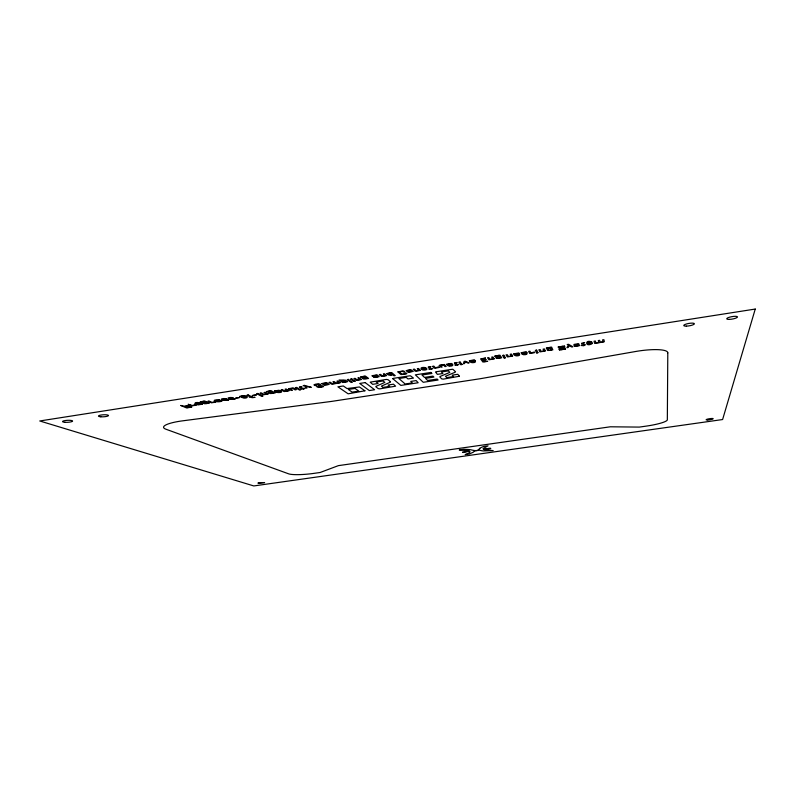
<?xml version="1.0" encoding="UTF-8"?>
<svg xmlns="http://www.w3.org/2000/svg" width="795" height="795" viewBox="0 0 795 795"><rect width="100%" height="100%" fill="white"/><g stroke="black" fill="none" stroke-linecap="round" stroke-linejoin="round"><path stroke-width="1.19" d="M546.284 348.041L551.621 347.117L552.863 349.86L550.09 350.277M494.709 356.061L499.956 355.156L501.725 357.79L499.32 358.147M360.493 376.929L365.372 376.035L368.592 378.44L366.107 378.808M564.718 346.968L560.515 348.995L560.803 349.701L564.142 349.184L563.844 348.429L565.245 348.21L565.533 348.985M559.143 349.194L563.347 347.137L563.029 346.322L559.65 346.849L559.988 347.673L558.587 347.892L558.239 347.047M316.957 386.658L319.67 384.969L318.636 384.293L315.496 384.78L316.559 385.466L315.247 385.664L314.164 384.969M421.867 369.466L424.888 368.204L421.161 368.84C419.392 366.247 431.834 367.747 423.129 369.347L426.855 368.731C427.849 370.132 422.841 370.52 421.887 369.566M574.278 345.845L577.915 344.444L573.98 345.1L573.98 344.424L578.363 343.669L579.207 344.305L575.699 346.064L579.635 345.477L575.123 346.401L574.268 345.914M226.655 399.14L224.399 400.193L228.622 400.054L223.206 400.362M233.273 398.116L230.997 399.17L235.221 399.01L229.795 399.338M558.269 346.948L564.37 346.024M565.513 349.084L559.491 349.999M223.176 400.243L225.442 399.179L221.964 399.776C219.34 398.742 225.462 397.977 226.664 399.04M229.775 399.219L232.061 398.156L228.572 398.752C226.028 397.639 232.12 396.963 233.293 398.007M406.692 373.749L401.018 374.594L397.947 371.951M314.144 384.83C315.645 383.26 325.473 383.717 318.248 386.559L319.153 387.145L322.263 386.658L321.309 386.032L322.601 385.833L323.575 386.469M397.957 371.812L403.731 370.937L404.764 371.772L403.423 371.981L402.618 371.245L399.309 371.762L402.121 374.286L405.4 373.779L404.665 373.113L405.997 372.905L406.742 373.59M323.575 386.628L318.547 387.463L316.986 386.777M191.665 407.1L186.616 407.944L180.723 405.45L184.311 406.245L188.723 405.698L191.704 406.931M272.963 393.247L275.229 392.919L271.095 390.703L266.404 391.567M499.151 358.177L498.475 358.297M206.501 403.582L209.473 403.115L204.713 401.018L200.151 401.873M206.293 403.622C203.52 404.456 198.909 401.455 204.792 401.714L203.868 401.286L200.618 402.061M271.979 393.436C269.117 394.36 265.331 390.921 270.996 391.418L270.191 390.971L266.812 391.776M365.213 378.977C362.411 379.98 359.569 376.025 365.024 376.81L364.398 376.323L360.821 377.158M498.197 358.346C494.748 359.42 494.619 354.759 499.121 355.961L498.763 355.425L494.907 356.309M549.285 350.426C545.758 351.499 546.413 346.62 550.647 347.962L550.398 347.395L546.433 348.299M206.899 403.274L207.873 403.105L205.209 401.892L202.894 402.349L206.283 403.373M272.774 393.048L273.659 392.899L271.353 391.617L268.948 392.114L272.029 393.177M366.167 378.559L367.081 378.41L365.293 377.019L362.768 377.555L365.392 378.688M499.459 357.879L500.284 357.74L499.28 356.2C496.12 354.948 496.1 358.644 498.525 358.038M550.478 349.969L551.452 349.81L550.756 348.2C547.964 346.819 547.139 350.724 549.663 350.108M389.043 373.312C386.45 373.769 391.806 376.015 392.462 374.495L390.802 373.054L389.182 373.292M599.957 342.496L602.352 342.198A8.874 2.027 -8.6 0 0 603.395 342.059L604.349 341.671L603.892 339.684L602.57 339.882L603.017 341.83L600.086 342.248L599.629 340.34L598.297 340.548L598.784 342.486L595.853 342.903L595.356 341.005L594.034 341.214L594.61 343.39L598.019 342.874A4.72 1.073 -8.5 0 0 600.026 342.556M336.474 383.359L338.769 383.081A8.477 1.888 -5.5 0 0 339.743 382.942L340.429 382.643L338.104 380.994L336.871 381.183L339.137 382.763L336.384 383.15L334.148 381.6L332.916 381.799L335.212 383.369L332.469 383.766L330.203 382.216L328.971 382.405L331.595 384.184L334.755 383.707A4.512 1.004 -5.5 0 0 336.613 383.409M390.365 381.61L388.03 379.682L386.36 379.424L370.182 382.156L372.656 384.343L378.092 383.498L376.224 382.027L383.081 380.964L384.85 382.405L376.423 386.151A4.194 0.904 -6 0 0 375.975 386.897L378.211 388.616L379.841 388.854L395.612 386.161L393.455 384.184L388.059 385.019L389.709 386.36L383.011 387.394L381.401 386.122L389.868 382.395A4.263 0.934 -6 0 0 390.335 381.61M559.143 349.263L559.422 349.929M564.43 346.083L564.728 346.868M479.792 448.35A30.429 4.671 -7.1 0 1 483.688 446.452L488.031 445.836L483.181 448.509A20.431 3.14 -7.1 0 0 483.38 449.155L490.316 448.171L490.793 448.599L483.877 449.582L493.188 450.616L483.201 450.924A24.575 3.776 -7.1 0 1 479.763 450.169L473.969 450.994A23.949 3.657 -6.6 0 1 473.313 452.176L469.308 454.005L465.174 454.591C469.984 453.051 473.969 449.572 463.018 452.554L462.471 452.126L469.358 451.143A19.418 2.971 -6.6 0 0 468.583 450.755L459.202 449.94L463.664 449.304A30.429 4.641 -6.6 0 1 469.984 449.662A31.82 4.849 -6.6 0 1 470.918 449.801C473.87 450.556 478.352 451.61 479.534 448.569A32.197 4.939 -7.1 0 1 479.802 448.35M592.384 343.47C584.812 348.18 584.792 338.382 592.037 342.208L587.763 342.456L587.992 343.231L591.689 342.665L592.384 343.47M412.943 371.374L411.065 369.755L406.066 370.629L407.974 372.239L412.913 371.454M667.8 352.861L667.333 419.78A21.525 3.339 -8.2 0 1 646.315 426.1L639.339 427.094L610.312 426.796L338.372 465.641L320.147 472.488L313.796 473.393A20.332 3.051 -5.6 0 1 288.615 473.83L165.936 429.221A27.388 5.287 -4.2 0 1 184.152 420.635L331.575 401.405L480.021 378.758L633.933 351.797A29.047 6.082 -8.8 0 1 667.8 352.861M439.108 367.33L438.353 367.648A8.139 1.858 -6.6 0 1 437.22 367.807L434.428 368.234L432.589 366.306L433.851 366.107L435.451 367.797L438.681 366.853L439.108 367.33M513.759 353.894C513.63 356.895 521.073 356.24 519.612 353.964L515.488 354.491L515.051 353.755L519.344 353.497L518.638 352.99L513.769 353.864M347.524 381.57L346.809 381.848A8.497 1.898 -5.6 0 1 345.775 381.998L342.575 382.484L339.067 380L345.368 380.139L347.524 381.59M202.387 404.089C190.889 407.02 193.881 399.289 202.387 404.108M534.618 352.483L534.379 351.996L530.891 352.99L529.947 351.171L528.645 351.38L529.738 353.457L532.61 353.01A8.278 1.898 -7.8 0 0 533.773 352.851L534.588 352.573M521.252 352.732C521.083 355.753 528.486 355.097 527.095 352.801L522.971 353.328L522.554 352.583L526.846 352.334L526.061 351.817L521.252 352.732M214.322 400.352C216.608 403.979 229.03 399.408 216.846 400.859L215.604 400.283L219.967 400.004L214.342 400.322M361.288 379.434L359.092 377.724L357.849 377.923L359.976 379.533L357.223 379.93L355.107 378.35L353.874 378.539L356.309 380.358L359.618 379.851A9.103 2.047 -5.7 0 0 360.582 379.712L361.248 379.503M439.277 365.422L440.897 367.24L442.149 367.042L440.579 365.322L443.411 364.915L444.942 366.604L446.204 366.416L444.445 364.458L441.155 364.965A9.272 2.107 -6.7 0 0 440.062 365.124L439.287 365.392M459.43 376.244L443.252 379.135L441.712 378.877L439.943 377.069A4.223 0.924 -6.7 0 1 440.539 376.283L449.781 372.398L448.4 370.877L441.414 371.961L442.885 373.511L437.339 374.366L435.541 372A2.256 0.507 -6.6 0 1 435.948 371.802L452.266 369.278A2.256 0.507 -6.8 0 1 452.902 369.317L455.386 371.583A4.303 0.954 -6.8 0 1 454.76 372.408L445.468 376.274L446.73 377.615L453.557 376.572L452.266 375.151L457.771 374.306L459.43 376.244M454.432 363.086L455.744 364.676L454.849 365.074L457.711 365.312L457.195 364.706L458.824 364.458L457.006 364.478L455.724 362.967L457.165 362.48L454.442 363.057M446.72 364.289C446.929 366.962 453.796 366.475 452.872 364.666L449.334 365.67L448.012 364.17L452.276 363.981L451.202 363.444L446.72 364.289M372.139 375.826L373.332 376.691L377.267 376.194L377.943 376.741L373.68 377.049L374.375 377.446L379.215 376.651L377.178 374.912L373.511 375.469A8.228 1.848 -5.9 0 0 372.855 375.568L372.139 375.826M386.907 373.69L388.566 375.051L392.71 374.713L393.992 375.816L395.224 375.628L391.796 372.646L388.606 373.123A5.217 1.173 -6.1 0 0 388.298 373.163L386.927 373.65M386.589 375.508L385.863 375.787A9.133 2.067 -6 0 1 384.899 375.926L381.56 376.442L379.314 374.584L380.566 374.395L382.514 376.005L385.287 375.608L383.319 373.958L384.571 373.769L386.589 375.538M268.084 393.913L267.448 394.161A9.053 1.968 -4.7 0 1 266.514 394.29L263.284 394.777L260.164 393.108L261.366 392.919L264.079 394.38L266.762 393.992L264.029 392.501L265.232 392.313L268.084 393.913M494.202 358.784L493.377 359.111A9.272 2.127 -7.3 0 1 492.383 359.26L488.945 359.787L487.524 357.77L488.816 357.571L490.038 359.32L492.89 358.913L491.668 357.124L492.95 356.925L494.202 358.784M364.925 390.802L348.13 393.813L337.885 386.817L343.331 385.972L347.027 388.556L359.459 386.966L364.925 390.802M239.911 396.377C247.97 401.465 251.419 393.416 239.911 396.377M469.378 360.761C469.438 363.673 477.268 362.977 475.311 360.841L471.226 361.367L470.67 360.652L474.973 360.393L474.168 359.897L469.398 360.731M581.731 343.331L582.248 345.05L581.205 345.477L583.848 345.765L583.639 345.1L585.329 344.831L583.56 344.841L583.053 343.192L584.673 342.665L581.751 343.301M512.606 355.931L511.771 356.259A9.311 2.137 -7.5 0 1 510.768 356.408L507.309 356.935L506.037 354.888L507.329 354.689L508.432 356.468L511.294 356.061L510.191 354.242L511.493 354.043L512.606 355.931M288.992 390.673L288.337 390.911A9.063 1.988 -4.9 0 1 287.402 391.051L284.153 391.547L281.182 389.838L282.394 389.649L284.978 391.14L287.681 390.752L285.077 389.232L286.289 389.043L288.983 390.693M465.045 361.755L464.608 363.553L463.346 363.752L464.091 361.407L465.284 361.228L469.139 362.858L467.867 363.047L465.045 361.755M392.849 378.718L400.849 385.416L418.16 382.753L416.173 380.586L410.737 381.431L412.366 382.892L405.172 383.995L398.891 378.529L406.245 377.387L407.984 378.947L413.479 378.102L410.528 375.866A2.305 0.517 -6.3 0 0 409.614 375.836L393.545 378.321A2.305 0.507 -6.1 0 0 392.969 378.579L392.849 378.718M274.474 391.001C274.732 393.406 284.62 392.75 280.764 391.041L276.839 391.547L275.746 390.931L280.098 390.663L278.906 390.246L274.474 391.001M755.25 309.056L722.605 419.541L253.804 485.944L39.75 420.972L755.25 309.056M288.535 388.795L291.199 390.454L292.401 390.266L289.827 388.745L292.55 388.358L295.064 389.848L296.277 389.669L293.395 387.94L290.135 388.437A9.143 1.997 -5 0 0 289.181 388.576L288.575 388.755M299.397 387.135L301.633 388.586L300.927 388.944L304.038 389.133L303.173 388.596L304.724 388.358L302.845 388.397L300.669 387.066L301.901 386.618L299.397 387.135M545.261 350.863L544.396 351.201A9.381 2.156 -7.9 0 1 543.382 351.35L539.904 351.877L538.881 349.79L540.183 349.581L541.067 351.41L543.949 350.993L543.074 349.134L544.386 348.925L545.261 350.863M258.097 483.102L264.626 482.565L258.166 483.032M321.925 383.607L323.227 384.452L327.192 383.965L327.977 384.492L323.714 384.8L324.489 385.187L329.249 384.402L326.864 382.733L323.247 383.279A8.198 1.809 -5.4 0 0 322.601 383.379L321.945 383.578M428.276 367.131L429.727 368.711L428.873 369.099L431.774 369.327L431.198 368.741L432.818 368.492L430.989 368.512L429.558 367.042L430.96 366.555L428.296 367.101M195.987 405.122L195.421 405.331A8.02 1.689 -4 0 1 194.348 405.48L191.754 405.877L188.117 404.297L192.46 405.5L195.073 404.655L195.987 405.122M215.693 402.061L214.819 401.594L212.156 402.439L209.105 401.038L207.922 401.227L211.42 402.827L214.034 402.419A8.02 1.699 -4.2 0 0 215.117 402.27L215.584 402.151M569.27 345.547L568.226 347.485L566.914 347.693L568.465 345.209L567.223 344.513L568.534 344.305L572.887 346.759L571.575 346.968L569.27 345.547M420.247 370.361L419.541 370.569A9.162 2.087 -6.4 0 1 418.567 370.709L415.199 371.225L413.211 369.317L414.463 369.118L416.192 370.778L418.985 370.381L417.256 368.691L418.518 368.492L420.297 370.251M304.396 385.396L303.183 385.585L305.151 386.132L305.757 388.198L306.969 388.01L306.314 386.4L311.292 387.334L304.396 385.396M248.239 394.956L247.046 395.145L249.888 396.606L249.242 396.963L252.263 397.689L255.056 397.341L252.989 397.411L251.449 396.616L252.611 396.188L251.081 396.427L248.239 394.956M257.928 393.455L256.636 393.654L261.664 396.317L262.936 396.119L257.928 393.455M296.605 387.443L295.382 387.632L298.254 389.361L299.457 389.172L296.605 387.443M348.399 379.394L347.167 379.583L351.132 382.455L352.354 382.266L348.399 379.394M351.758 378.867L350.516 379.056L352.98 380.875L354.202 380.676L351.758 378.867M460.086 362.033L458.804 362.232L460.454 364.199L461.716 364.011L460.086 362.033M485.507 358.078L480.558 358.853L482.903 362.043L487.703 361.308L484.085 361.586L483.221 360.413L486.232 359.668L483.042 360.155L482.118 358.893L485.507 358.078M503.821 355.236L502.529 355.435L503.831 357.472L505.113 357.273L503.821 355.236M536.645 350.128L535.343 350.337L536.386 352.423L537.678 352.225L536.645 350.128M198.382 402.956L195.769 403.363L198.521 404.576L201.115 404.178L198.382 402.956M243.836 395.89L241.183 396.308L243.687 397.57L246.321 397.162L243.836 395.89M325.95 383.13L323.237 383.558L324.201 384.194L326.904 383.776L325.95 383.13M343.271 380.447L341.562 380.706L343.47 382.067L346.213 381.67L343.271 380.447M376.204 375.329L373.451 375.757L374.276 376.423L377.019 375.995L376.204 375.329M410.121 370.053L407.338 370.49L408.908 371.941L411.671 371.513L410.121 370.053M219.748 400.64L217.214 401.038L220.781 401.127L219.748 400.64M239.553 397.5L235.817 398.086L239.553 397.5M256.338 394.896L252.581 395.483L256.338 394.896M279.741 391.329L277.157 391.726L280.635 391.836L279.741 391.329M474.128 361.159L471.395 361.576L471.862 362.172L474.585 361.755L474.128 361.159M518.38 354.282L515.617 354.709L515.985 355.325L518.738 354.898L518.38 354.282M525.863 353.119L523.09 353.556L523.438 354.173L526.201 353.745L525.863 353.119M590.884 343.033L588.062 343.47L588.25 344.116L591.073 343.678L590.884 343.033M187.779 405.977L184.778 406.444L187.401 407.557L190.393 407.09L187.779 405.977M300.113 389.55L298.87 389.739L300.609 389.848L300.113 389.55M354.769 381.073L353.507 381.272L355.196 381.391L354.769 381.073M462.094 364.438L460.792 364.637L462.094 364.438M505.421 357.72L504.1 357.929L505.421 357.72M537.927 352.682L536.595 352.891L537.927 352.682M365.183 382.594L359.708 383.438L369.297 390.564L374.614 389.749L365.183 382.594M430.92 372.438L415.348 374.842L423.258 382.296L438.125 380.02L437.161 379.036L427.65 380.487L425.464 378.38L433.911 377.078L432.957 376.115L424.47 377.416L421.986 375.011L431.943 373.471L430.92 372.438M355.037 388.427L348.319 389.461L352.155 392.124L358.793 391.11L355.037 388.427M686.314 326.129A5.396 1.222 -9.6 0 0 694.403 323.803A5.396 1.222 -9.6 0 0 686.532 323.943A5.396 1.222 -9.6 0 0 686.314 326.129M729.452 319.391A5.476 1.232 -10.1 0 0 737.482 316.937A5.476 1.232 -10.1 0 0 729.333 317.245A5.476 1.232 -10.1 0 0 729.452 319.391M100.816 416.799A5.028 1.014 -3.2 0 0 108.488 415.556A5.028 1.014 -3.2 0 0 101.124 415.02A5.028 1.014 -3.2 0 0 100.816 416.799M65.001 422.294A5.038 0.994 -2.9 0 0 72.593 421.072A5.038 0.994 -2.9 0 0 65.071 420.565A5.038 0.994 -2.9 0 0 65.001 422.294M707.798 419.949A3.558 0.527 -8.6 0 0 713.185 418.727A3.558 0.527 -8.6 0 0 708.027 418.985A3.558 0.527 -8.6 0 0 707.798 419.949"/></g></svg>
